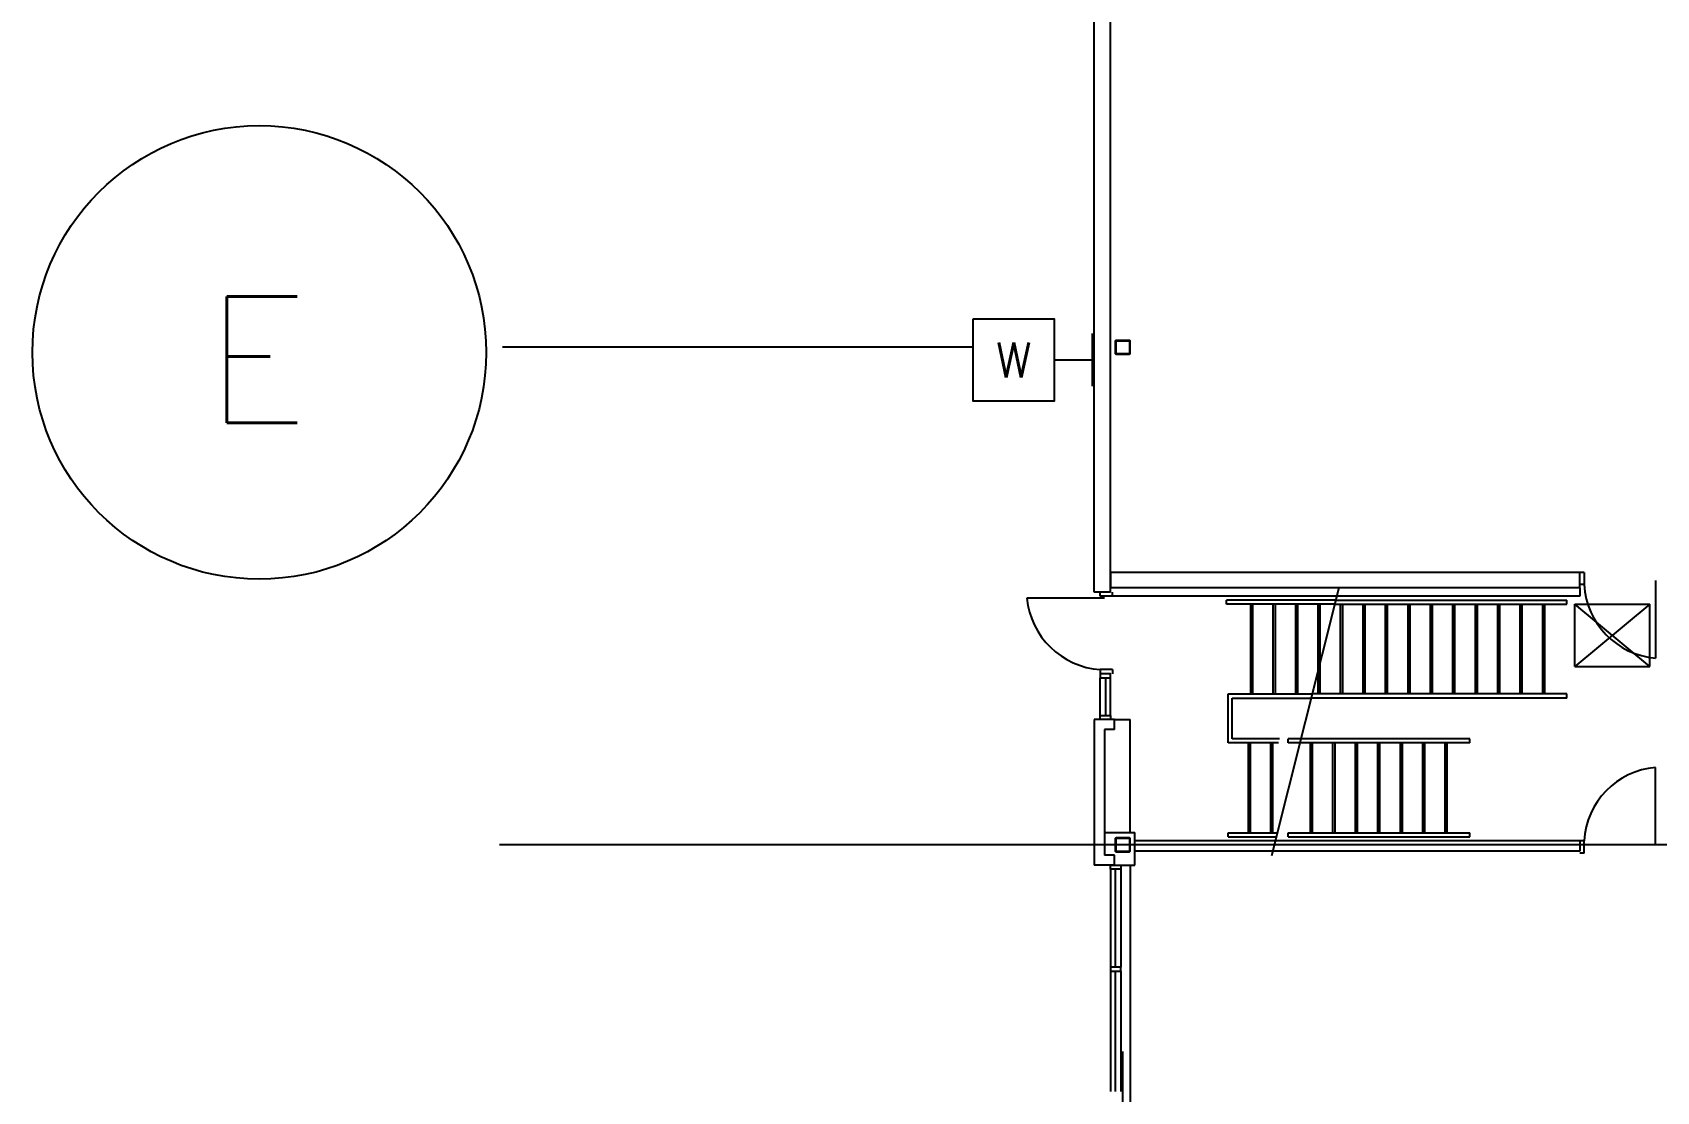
# Model space of a CAD drawing. Header units: millimetres. Extents: x 626570 to 643256, y 6233 to 11343.
# Drawn here: x 626570 to 627353, y 8608 to 9118 of the extents above; entities that cross this region are included whole.
import ezdxf
from ezdxf.enums import TextEntityAlignment as Align

# ---------------------------------------------------------------- set-up
doc = ezdxf.new("R2010")
doc.units = ezdxf.units.MM
doc.header["$LTSCALE"] = 4000
doc.header["$MEASUREMENT"] = 0
doc.linetypes.add('DASHDOT', pattern=[1, 0.5, -0.25, 0, -0.25])
doc.layers.get('0').update_dxf_attribs({"linetype": 'CONTINUOUS'})
for name, color, linetype in [('2012-201_DOOR', 4, 'CONTINUOUS'), ('2012-201_FIXTURES', 4, 'CONTINUOUS'), ('2012-201_FRAME', 4, 'CONTINUOUS'), ('2012-201_MILLWORK', 4, 'CONTINUOUS'), ('2012-201_ROOF-HATCH', 4, 'CONTINUOUS'), ('2012-201_STAIRS', 4, 'CONTINUOUS'), ('2012-201_WALL-CONCRETE', 7, 'CONTINUOUS'), ('2012-201_WALL-FLEXWALL', 7, 'CONTINUOUS'), ('DOOR-THRESHOLD-42', 4, 'CONTINUOUS'), ('FRAME-THRESHOLD', 4, 'CONTINUOUS'), ('LTG', 6, 'CONTINUOUS'), ('MASTERFOUNDATION_1', 4, 'DASHDOT'), ('MASTERFOUNDATION_2', 7, 'CONTINUOUS'), ('MASTERFOUNDATION_25', 7, 'CONTINUOUS'), ('STAIRS-ABOVE-BE59', 4, 'CONTINUOUS'), ('WALL-GYPSUM-BOARD', 7, 'CONTINUOUS')]:
    doc.layers.add(name, color=color, linetype=linetype)
doc.styles.add('ROMANS', font='ROMANS')
doc.styles.get("Standard").update_dxf_attribs({"font": 'simplex.shx'})

# ---------------------------------------------------------------- blocks, each defined once
blk = doc.blocks.new('WL')
for p, q in [((0, -322), (0, 322)), ((-465, 0), (0, 0))]:
    blk.add_line(p, q)
blk.add_lwpolyline([(-1465, 500), (-1465, -500), (-465, -500), (-465, 500)], close=True)
blk.add_text('W', height=430).set_placement((-965, 0), align=Align.MIDDLE)

msp = doc.modelspace()

# ---------------------------------------------------------------- linework, layer by layer
at = {"layer": '2012-201_DOOR', "linetype": 'Continuous'}
for p, q in [((627318.19, 8858.03), (627316.22, 8858.03)), ((627318.19, 8858.03), (627318.19, 8852.12)), ((627318.19, 8852.12), (627316.22, 8852.12)), ((627352.64, 8854.09), (627352.64, 8816.69)), ((627086.89, 8845.55), (627049.49, 8845.55)), ((627084.93, 8846.53), (627084.93, 8848.5)), ((627090.83, 8846.53), (627084.93, 8846.53)), ((627090.83, 8846.53), (627090.83, 8848.5)), ((627090.83, 8811.1), (627084.93, 8811.1)), ((627084.93, 8811.1), (627084.93, 8809.13)), ((627090.83, 8811.1), (627090.83, 8809.13)), ((627352.64, 8726.53), (627352.64, 8763.93)), ((627318.19, 8728.5), (627316.22, 8728.5)), ((627318.19, 8722.59), (627318.19, 8728.5)), ((627318.19, 8722.59), (627316.22, 8722.59))]:
    msp.add_line(p, q, dxfattribs=at)
at = {"layer": '2012-201_FIXTURES', "linetype": 'Continuous'}
for p, q in [((627091.82, 8787.08), (627081.97, 8787.08)), ((627081.97, 8787.08), (627081.97, 8716.77)), ((627091.82, 8782.16), (627091.82, 8787.08)), ((627086.89, 8782.16), (627086.89, 8721.69)), ((627091.82, 8782.16), (627086.89, 8782.16)), ((627086.89, 8726.61), (627081.97, 8726.61)), ((627091.82, 8716.77), (627081.97, 8716.77)), ((627091.82, 8721.69), (627086.89, 8721.69)), ((627091.82, 8716.77), (627091.82, 8721.69))]:
    msp.add_line(p, q, dxfattribs=at)
at = {"layer": '2012-201_FRAME', "linetype": 'Continuous'}
for p, q in [((627087.39, 8807.16), (627087.39, 8789.05)), ((627087.39, 8807.16), (627087.39, 8789.05)), ((627092.31, 8667.59), (627092.31, 8714.8)), ((627092.31, 8667.59), (627092.31, 8714.8)), ((627092.31, 8607.59), (627092.31, 8665.62))]:
    msp.add_line(p, q, dxfattribs=at)
at = {"layer": '2012-201_FRAME', "linetype": 'Continuous', "flags": 128}
for points in [[(627089.85, 8807.16), (627089.85, 8809.13), (627084.93, 8809.13), (627084.93, 8807.16), (627089.85, 8807.16)], [(627089.85, 8807.16), (627089.85, 8809.13), (627084.93, 8809.13), (627084.93, 8807.16), (627089.85, 8807.16)], [(627089.85, 8789.05), (627089.85, 8787.08), (627084.93, 8787.08), (627084.93, 8789.05), (627089.85, 8789.05)], [(627089.85, 8789.05), (627089.85, 8787.08), (627084.93, 8787.08), (627084.93, 8789.05), (627089.85, 8789.05)], [(627094.77, 8716.77), (627094.77, 8714.8), (627089.85, 8714.8), (627089.85, 8716.77), (627094.77, 8716.77)], [(627094.77, 8716.77), (627094.77, 8714.8), (627089.85, 8714.8), (627089.85, 8716.77), (627094.77, 8716.77)], [(627094.77, 8665.62), (627094.77, 8667.59), (627089.85, 8667.59), (627089.85, 8665.62), (627094.77, 8665.62)], [(627094.77, 8665.62), (627094.77, 8667.59), (627089.85, 8667.59), (627089.85, 8665.62), (627094.77, 8665.62)]]:
    msp.add_lwpolyline(points, close=True, dxfattribs=at)
at = {"layer": '2012-201_MILLWORK', "linetype": 'Continuous'}
msp.add_line((627099.3, 8716.77), (627099.3, 8496.45), dxfattribs=at)
at = {"layer": '2012-201_ROOF-HATCH', "linetype": 'Continuous'}
for p, q in [((627349.85, 8842.67), (627313.82, 8812.67)), ((627349.85, 8812.67), (627313.82, 8842.67)), ((627313.82, 8812.67), (627313.82, 8842.67)), ((627313.82, 8842.67), (627349.85, 8842.67)), ((627349.85, 8812.67), (627349.85, 8842.67)), ((627313.82, 8812.67), (627349.85, 8812.67))]:
    msp.add_line(p, q, dxfattribs=at)
at = {"layer": '2012-201_STAIRS', "linetype": 'Continuous'}
for p, q in [((627167.7, 8721.49), (627200.08, 8850.72)), ((627201.66, 8842.67), (627201.66, 8799.36)), ((627212.48, 8842.67), (627212.48, 8799.36)), ((627223.31, 8842.67), (627223.31, 8799.36)), ((627234.14, 8842.67), (627234.14, 8799.36)), ((627244.96, 8842.67), (627244.96, 8799.36)), ((627255.79, 8842.67), (627255.79, 8799.36)), ((627266.62, 8842.67), (627266.62, 8799.36)), ((627277.45, 8842.67), (627277.45, 8799.36)), ((627288.27, 8842.67), (627288.27, 8799.36)), ((627299.1, 8842.67), (627299.1, 8799.36)), ((627186.3, 8732.44), (627186.3, 8775.74)), ((627197.13, 8732.44), (627197.13, 8775.74)), ((627207.96, 8732.44), (627207.96, 8775.74)), ((627218.78, 8732.44), (627218.78, 8775.74)), ((627229.61, 8732.44), (627229.61, 8775.74)), ((627240.44, 8732.44), (627240.44, 8775.74)), ((627251.26, 8732.44), (627251.26, 8775.74))]:
    msp.add_line(p, q, dxfattribs=at)
at = {"layer": '2012-201_WALL-CONCRETE', "linetype": 'Continuous'}
for p, q in [((627316.22, 8858.03), (627089.85, 8858.03)), ((627089.85, 8858.03), (627089.85, 8850.55)), ((627316.22, 8850.55), (627316.22, 8858.03)), ((627316.22, 8850.55), (627089.85, 8850.55))]:
    msp.add_line(p, q, dxfattribs=at)
at = {"layer": '2012-201_WALL-FLEXWALL', "linetype": 'Continuous'}
for p, q in [((627081.97, 8848.5), (627081.97, 10900.39)), ((627089.85, 8848.5), (627089.85, 10892.51)), ((627089.85, 8848.5), (627081.97, 8848.5))]:
    msp.add_line(p, q, dxfattribs=at)
at = {"layer": 'DOOR-THRESHOLD-42', "linetype": 'Continuous'}
for centre, radius, start, end in [((627355.8, 8854.22), 37.67, 183.198, 265.188), ((627087.73, 8849.43), 38.43, 185.795, 265.819), ((627355.8, 8726.4), 37.67, 94.812, 176.802)]:
    msp.add_arc(centre, radius, start, end, dxfattribs=at)
at = {"layer": 'FRAME-THRESHOLD', "linetype": 'Continuous'}
for p, q in [((627084.93, 8789.05), (627084.93, 8807.16)), ((627089.85, 8789.05), (627089.85, 8807.16)), ((627089.85, 8714.8), (627089.85, 8667.59)), ((627094.77, 8714.8), (627094.77, 8667.59)), ((627089.85, 8665.62), (627089.85, 8607.59)), ((627094.77, 8665.62), (627094.77, 8607.59))]:
    msp.add_line(p, q, dxfattribs=at)
at = {"layer": 'MASTERFOUNDATION_1', "linetype": 'DASHDOT'}
for p, q in [((627095.75, 6626.93), (627095.75, 11123.23)), ((643023.86, 8966.61), (626796.64, 8966.61)), ((628166.19, 8726.61), (626795.24, 8726.61))]:
    msp.add_line(p, q, dxfattribs=at)
at = {"layer": 'MASTERFOUNDATION_2', "linetype": 'Continuous'}
msp.add_circle((626679.41, 8964.14), 109.38, dxfattribs=at)
at = {"layer": 'MASTERFOUNDATION_25', "linetype": 'Continuous', "flags": 128}
for points in [[(627092.87, 8970.11), (627098.63, 8970.11), (627098.65, 8970.11), (627098.67, 8970.11), (627098.7, 8970.1), (627098.72, 8970.1), (627098.74, 8970.1), (627098.76, 8970.09), (627098.78, 8970.09), (627098.8, 8970.08), (627098.82, 8970.08), (627098.84, 8970.07), (627098.86, 8970.06), (627098.88, 8970.05), (627098.9, 8970.05), (627098.92, 8970.04), (627098.94, 8970.02), (627098.96, 8970.01), (627098.98, 8970), (627099, 8969.99), (627099.01, 8969.98), (627099.03, 8969.96), (627099.05, 8969.95), (627099.06, 8969.93), (627099.08, 8969.92), (627099.09, 8969.9), (627099.11, 8969.89), (627099.12, 8969.87), (627099.13, 8969.85), (627099.15, 8969.83), (627099.16, 8969.82), (627099.17, 8969.8), (627099.18, 8969.78), (627099.19, 8969.76), (627099.2, 8969.74), (627099.21, 8969.72), (627099.21, 8969.7), (627099.22, 8969.68), (627099.23, 8969.66), (627099.23, 8969.64), (627099.24, 8969.62), (627099.24, 8969.59), (627099.25, 8969.57), (627099.25, 8969.55), (627099.25, 8969.53), (627099.25, 8969.51), (627099.25, 8969.49), (627099.25, 8963.73), (627099.25, 8963.71), (627099.25, 8963.69), (627099.25, 8963.66), (627099.25, 8963.64), (627099.24, 8963.62), (627099.24, 8963.6), (627099.23, 8963.58), (627099.23, 8963.56), (627099.22, 8963.54), (627099.21, 8963.52), (627099.21, 8963.5), (627099.2, 8963.48), (627099.19, 8963.46), (627099.18, 8963.44), (627099.17, 8963.42), (627099.16, 8963.4), (627099.15, 8963.38), (627099.13, 8963.36), (627099.12, 8963.35), (627099.11, 8963.33), (627099.09, 8963.31), (627099.08, 8963.3), (627099.06, 8963.28), (627099.05, 8963.27), (627099.03, 8963.25), (627099.01, 8963.24), (627099, 8963.23), (627098.98, 8963.21), (627098.96, 8963.2), (627098.94, 8963.19), (627098.92, 8963.18), (627098.9, 8963.17), (627098.88, 8963.16), (627098.86, 8963.15), (627098.84, 8963.15), (627098.82, 8963.14), (627098.8, 8963.13), (627098.78, 8963.13), (627098.76, 8963.12), (627098.74, 8963.12), (627098.72, 8963.11), (627098.7, 8963.11), (627098.67, 8963.11), (627098.65, 8963.11), (627098.63, 8963.11), (627092.87, 8963.11), (627092.85, 8963.11), (627092.83, 8963.11), (627092.81, 8963.11), (627092.79, 8963.11), (627092.77, 8963.12), (627092.74, 8963.12), (627092.72, 8963.13), (627092.7, 8963.13), (627092.68, 8963.14), (627092.66, 8963.15), (627092.64, 8963.15), (627092.62, 8963.16), (627092.6, 8963.17), (627092.58, 8963.18), (627092.56, 8963.19), (627092.54, 8963.2), (627092.53, 8963.21), (627092.51, 8963.23), (627092.49, 8963.24), (627092.47, 8963.25), (627092.46, 8963.27), (627092.44, 8963.28), (627092.43, 8963.3), (627092.41, 8963.31), (627092.4, 8963.33), (627092.38, 8963.35), (627092.37, 8963.36), (627092.36, 8963.38), (627092.35, 8963.4), (627092.34, 8963.42), (627092.33, 8963.44), (627092.32, 8963.46), (627092.31, 8963.48), (627092.3, 8963.5), (627092.29, 8963.52), (627092.28, 8963.54), (627092.28, 8963.56), (627092.27, 8963.58), (627092.27, 8963.6), (627092.26, 8963.62), (627092.26, 8963.64), (627092.26, 8963.66), (627092.25, 8963.69), (627092.25, 8963.71), (627092.25, 8963.73), (627092.25, 8969.49), (627092.25, 8969.51), (627092.25, 8969.53), (627092.26, 8969.55), (627092.26, 8969.57), (627092.26, 8969.59), (627092.27, 8969.62), (627092.27, 8969.64), (627092.28, 8969.66), (627092.28, 8969.68), (627092.29, 8969.7), (627092.3, 8969.72), (627092.31, 8969.74), (627092.32, 8969.76), (627092.33, 8969.78), (627092.34, 8969.8), (627092.35, 8969.82), (627092.36, 8969.83), (627092.37, 8969.85), (627092.38, 8969.87), (627092.4, 8969.89), (627092.41, 8969.9), (627092.43, 8969.92), (627092.44, 8969.93), (627092.46, 8969.95), (627092.47, 8969.96), (627092.49, 8969.98), (627092.51, 8969.99), (627092.53, 8970), (627092.54, 8970.01), (627092.56, 8970.02), (627092.58, 8970.04), (627092.6, 8970.05), (627092.62, 8970.05), (627092.64, 8970.06), (627092.66, 8970.07), (627092.68, 8970.08), (627092.7, 8970.08), (627092.72, 8970.09), (627092.74, 8970.09), (627092.77, 8970.1), (627092.79, 8970.1), (627092.81, 8970.1), (627092.83, 8970.11), (627092.85, 8970.11), (627092.87, 8970.11)], [(627092.87, 8969.8), (627098.63, 8969.8), (627098.64, 8969.8), (627098.65, 8969.79), (627098.66, 8969.79), (627098.67, 8969.79), (627098.68, 8969.79), (627098.69, 8969.79), (627098.71, 8969.79), (627098.72, 8969.78), (627098.73, 8969.78), (627098.74, 8969.78), (627098.75, 8969.77), (627098.76, 8969.77), (627098.77, 8969.76), (627098.78, 8969.76), (627098.79, 8969.75), (627098.79, 8969.75), (627098.8, 8969.74), (627098.81, 8969.74), (627098.82, 8969.73), (627098.83, 8969.72), (627098.84, 8969.72), (627098.85, 8969.71), (627098.85, 8969.7), (627098.86, 8969.69), (627098.87, 8969.69), (627098.87, 8969.68), (627098.88, 8969.67), (627098.89, 8969.66), (627098.89, 8969.65), (627098.9, 8969.64), (627098.9, 8969.63), (627098.91, 8969.62), (627098.91, 8969.61), (627098.92, 8969.6), (627098.92, 8969.59), (627098.92, 8969.58), (627098.93, 8969.57), (627098.93, 8969.56), (627098.93, 8969.55), (627098.93, 8969.54), (627098.94, 8969.53), (627098.94, 8969.52), (627098.94, 8969.51), (627098.94, 8969.5), (627098.94, 8969.49), (627098.94, 8963.73), (627098.94, 8963.72), (627098.94, 8963.71), (627098.94, 8963.7), (627098.94, 8963.69), (627098.93, 8963.68), (627098.93, 8963.67), (627098.93, 8963.66), (627098.93, 8963.64), (627098.92, 8963.63), (627098.92, 8963.62), (627098.92, 8963.61), (627098.91, 8963.6), (627098.91, 8963.59), (627098.9, 8963.58), (627098.9, 8963.58), (627098.89, 8963.57), (627098.89, 8963.56), (627098.88, 8963.55), (627098.87, 8963.54), (627098.87, 8963.53), (627098.86, 8963.52), (627098.85, 8963.52), (627098.85, 8963.51), (627098.84, 8963.5), (627098.83, 8963.49), (627098.82, 8963.49), (627098.81, 8963.48), (627098.8, 8963.47), (627098.79, 8963.47), (627098.79, 8963.46), (627098.78, 8963.46), (627098.77, 8963.45), (627098.76, 8963.45), (627098.75, 8963.44), (627098.74, 8963.44), (627098.73, 8963.44), (627098.72, 8963.43), (627098.71, 8963.43), (627098.69, 8963.43), (627098.68, 8963.43), (627098.67, 8963.42), (627098.66, 8963.42), (627098.65, 8963.42), (627098.64, 8963.42), (627098.63, 8963.42), (627092.87, 8963.42), (627092.86, 8963.42), (627092.85, 8963.42), (627092.84, 8963.42), (627092.83, 8963.42), (627092.82, 8963.43), (627092.81, 8963.43), (627092.8, 8963.43), (627092.79, 8963.43), (627092.78, 8963.44), (627092.77, 8963.44), (627092.76, 8963.44), (627092.75, 8963.45), (627092.74, 8963.45), (627092.73, 8963.46), (627092.72, 8963.46), (627092.71, 8963.47), (627092.7, 8963.47), (627092.69, 8963.48), (627092.68, 8963.49), (627092.68, 8963.49), (627092.67, 8963.5), (627092.66, 8963.51), (627092.65, 8963.52), (627092.64, 8963.52), (627092.64, 8963.53), (627092.63, 8963.54), (627092.62, 8963.55), (627092.62, 8963.56), (627092.61, 8963.57), (627092.61, 8963.58), (627092.6, 8963.58), (627092.6, 8963.59), (627092.59, 8963.6), (627092.59, 8963.61), (627092.58, 8963.62), (627092.58, 8963.63), (627092.58, 8963.64), (627092.57, 8963.66), (627092.57, 8963.67), (627092.57, 8963.68), (627092.57, 8963.69), (627092.57, 8963.7), (627092.57, 8963.71), (627092.57, 8963.72), (627092.57, 8963.73), (627092.57, 8969.49), (627092.57, 8969.5), (627092.57, 8969.51), (627092.57, 8969.52), (627092.57, 8969.53), (627092.57, 8969.54), (627092.57, 8969.55), (627092.57, 8969.56), (627092.58, 8969.57), (627092.58, 8969.58), (627092.58, 8969.59), (627092.59, 8969.6), (627092.59, 8969.61), (627092.6, 8969.62), (627092.6, 8969.63), (627092.61, 8969.64), (627092.61, 8969.65), (627092.62, 8969.66), (627092.62, 8969.67), (627092.63, 8969.68), (627092.64, 8969.69), (627092.64, 8969.69), (627092.65, 8969.7), (627092.66, 8969.71), (627092.67, 8969.72), (627092.68, 8969.72), (627092.68, 8969.73), (627092.69, 8969.74), (627092.7, 8969.74), (627092.71, 8969.75), (627092.72, 8969.75), (627092.73, 8969.76), (627092.74, 8969.76), (627092.75, 8969.77), (627092.76, 8969.77), (627092.77, 8969.78), (627092.78, 8969.78), (627092.79, 8969.78), (627092.8, 8969.79), (627092.81, 8969.79), (627092.82, 8969.79), (627092.83, 8969.79), (627092.84, 8969.79), (627092.85, 8969.79), (627092.86, 8969.8), (627092.87, 8969.8)], [(627092.87, 8730.11), (627098.63, 8730.11), (627098.65, 8730.11), (627098.67, 8730.11), (627098.7, 8730.1), (627098.72, 8730.1), (627098.74, 8730.1), (627098.76, 8730.09), (627098.78, 8730.09), (627098.8, 8730.08), (627098.82, 8730.08), (627098.84, 8730.07), (627098.86, 8730.06), (627098.88, 8730.05), (627098.9, 8730.05), (627098.92, 8730.04), (627098.94, 8730.02), (627098.96, 8730.01), (627098.98, 8730), (627099, 8729.99), (627099.01, 8729.98), (627099.03, 8729.96), (627099.05, 8729.95), (627099.06, 8729.93), (627099.08, 8729.92), (627099.09, 8729.9), (627099.11, 8729.89), (627099.12, 8729.87), (627099.13, 8729.85), (627099.15, 8729.83), (627099.16, 8729.82), (627099.17, 8729.8), (627099.18, 8729.78), (627099.19, 8729.76), (627099.2, 8729.74), (627099.21, 8729.72), (627099.21, 8729.7), (627099.22, 8729.68), (627099.23, 8729.66), (627099.23, 8729.64), (627099.24, 8729.62), (627099.24, 8729.59), (627099.25, 8729.57), (627099.25, 8729.55), (627099.25, 8729.53), (627099.25, 8729.51), (627099.25, 8729.49), (627099.25, 8723.73), (627099.25, 8723.71), (627099.25, 8723.69), (627099.25, 8723.66), (627099.25, 8723.64), (627099.24, 8723.62), (627099.24, 8723.6), (627099.23, 8723.58), (627099.23, 8723.56), (627099.22, 8723.54), (627099.21, 8723.52), (627099.21, 8723.5), (627099.2, 8723.48), (627099.19, 8723.46), (627099.18, 8723.44), (627099.17, 8723.42), (627099.16, 8723.4), (627099.15, 8723.38), (627099.13, 8723.36), (627099.12, 8723.35), (627099.11, 8723.33), (627099.09, 8723.31), (627099.08, 8723.3), (627099.06, 8723.28), (627099.05, 8723.27), (627099.03, 8723.25), (627099.01, 8723.24), (627099, 8723.23), (627098.98, 8723.21), (627098.96, 8723.2), (627098.94, 8723.19), (627098.92, 8723.18), (627098.9, 8723.17), (627098.88, 8723.16), (627098.86, 8723.15), (627098.84, 8723.15), (627098.82, 8723.14), (627098.8, 8723.13), (627098.78, 8723.13), (627098.76, 8723.12), (627098.74, 8723.12), (627098.72, 8723.11), (627098.7, 8723.11), (627098.67, 8723.11), (627098.65, 8723.11), (627098.63, 8723.11), (627092.87, 8723.11), (627092.85, 8723.11), (627092.83, 8723.11), (627092.81, 8723.11), (627092.79, 8723.11), (627092.77, 8723.12), (627092.74, 8723.12), (627092.72, 8723.13), (627092.7, 8723.13), (627092.68, 8723.14), (627092.66, 8723.15), (627092.64, 8723.15), (627092.62, 8723.16), (627092.6, 8723.17), (627092.58, 8723.18), (627092.56, 8723.19), (627092.54, 8723.2), (627092.53, 8723.21), (627092.51, 8723.23), (627092.49, 8723.24), (627092.47, 8723.25), (627092.46, 8723.27), (627092.44, 8723.28), (627092.43, 8723.3), (627092.41, 8723.31), (627092.4, 8723.33), (627092.38, 8723.35), (627092.37, 8723.36), (627092.36, 8723.38), (627092.35, 8723.4), (627092.34, 8723.42), (627092.33, 8723.44), (627092.32, 8723.46), (627092.31, 8723.48), (627092.3, 8723.5), (627092.29, 8723.52), (627092.28, 8723.54), (627092.28, 8723.56), (627092.27, 8723.58), (627092.27, 8723.6), (627092.26, 8723.62), (627092.26, 8723.64), (627092.26, 8723.66), (627092.25, 8723.69), (627092.25, 8723.71), (627092.25, 8723.73), (627092.25, 8729.49), (627092.25, 8729.51), (627092.25, 8729.53), (627092.26, 8729.55), (627092.26, 8729.57), (627092.26, 8729.59), (627092.27, 8729.62), (627092.27, 8729.64), (627092.28, 8729.66), (627092.28, 8729.68), (627092.29, 8729.7), (627092.3, 8729.72), (627092.31, 8729.74), (627092.32, 8729.76), (627092.33, 8729.78), (627092.34, 8729.8), (627092.35, 8729.82), (627092.36, 8729.83), (627092.37, 8729.85), (627092.38, 8729.87), (627092.4, 8729.89), (627092.41, 8729.9), (627092.43, 8729.92), (627092.44, 8729.93), (627092.46, 8729.95), (627092.47, 8729.96), (627092.49, 8729.98), (627092.51, 8729.99), (627092.53, 8730), (627092.54, 8730.01), (627092.56, 8730.02), (627092.58, 8730.04), (627092.6, 8730.05), (627092.62, 8730.05), (627092.64, 8730.06), (627092.66, 8730.07), (627092.68, 8730.08), (627092.7, 8730.08), (627092.72, 8730.09), (627092.74, 8730.09), (627092.77, 8730.1), (627092.79, 8730.1), (627092.81, 8730.1), (627092.83, 8730.11), (627092.85, 8730.11), (627092.87, 8730.11)], [(627092.87, 8729.8), (627098.63, 8729.8), (627098.64, 8729.8), (627098.65, 8729.79), (627098.66, 8729.79), (627098.67, 8729.79), (627098.68, 8729.79), (627098.69, 8729.79), (627098.71, 8729.79), (627098.72, 8729.78), (627098.73, 8729.78), (627098.74, 8729.78), (627098.75, 8729.77), (627098.76, 8729.77), (627098.77, 8729.76), (627098.78, 8729.76), (627098.79, 8729.75), (627098.79, 8729.75), (627098.8, 8729.74), (627098.81, 8729.74), (627098.82, 8729.73), (627098.83, 8729.72), (627098.84, 8729.72), (627098.85, 8729.71), (627098.85, 8729.7), (627098.86, 8729.69), (627098.87, 8729.69), (627098.87, 8729.68), (627098.88, 8729.67), (627098.89, 8729.66), (627098.89, 8729.65), (627098.9, 8729.64), (627098.9, 8729.63), (627098.91, 8729.62), (627098.91, 8729.61), (627098.92, 8729.6), (627098.92, 8729.59), (627098.92, 8729.58), (627098.93, 8729.57), (627098.93, 8729.56), (627098.93, 8729.55), (627098.93, 8729.54), (627098.94, 8729.53), (627098.94, 8729.52), (627098.94, 8729.51), (627098.94, 8729.5), (627098.94, 8729.49), (627098.94, 8723.73), (627098.94, 8723.72), (627098.94, 8723.71), (627098.94, 8723.7), (627098.94, 8723.69), (627098.93, 8723.68), (627098.93, 8723.67), (627098.93, 8723.66), (627098.93, 8723.64), (627098.92, 8723.63), (627098.92, 8723.62), (627098.92, 8723.61), (627098.91, 8723.6), (627098.91, 8723.59), (627098.9, 8723.58), (627098.9, 8723.58), (627098.89, 8723.57), (627098.89, 8723.56), (627098.88, 8723.55), (627098.87, 8723.54), (627098.87, 8723.53), (627098.86, 8723.52), (627098.85, 8723.52), (627098.85, 8723.51), (627098.84, 8723.5), (627098.83, 8723.49), (627098.82, 8723.49), (627098.81, 8723.48), (627098.8, 8723.47), (627098.79, 8723.47), (627098.79, 8723.46), (627098.78, 8723.46), (627098.77, 8723.45), (627098.76, 8723.45), (627098.75, 8723.44), (627098.74, 8723.44), (627098.73, 8723.44), (627098.72, 8723.43), (627098.71, 8723.43), (627098.69, 8723.43), (627098.68, 8723.43), (627098.67, 8723.42), (627098.66, 8723.42), (627098.65, 8723.42), (627098.64, 8723.42), (627098.63, 8723.42), (627092.87, 8723.42), (627092.86, 8723.42), (627092.85, 8723.42), (627092.84, 8723.42), (627092.83, 8723.42), (627092.82, 8723.43), (627092.81, 8723.43), (627092.8, 8723.43), (627092.79, 8723.43), (627092.78, 8723.44), (627092.77, 8723.44), (627092.76, 8723.44), (627092.75, 8723.45), (627092.74, 8723.45), (627092.73, 8723.46), (627092.72, 8723.46), (627092.71, 8723.47), (627092.7, 8723.47), (627092.69, 8723.48), (627092.68, 8723.49), (627092.68, 8723.49), (627092.67, 8723.5), (627092.66, 8723.51), (627092.65, 8723.52), (627092.64, 8723.52), (627092.64, 8723.53), (627092.63, 8723.54), (627092.62, 8723.55), (627092.62, 8723.56), (627092.61, 8723.57), (627092.61, 8723.58), (627092.6, 8723.58), (627092.6, 8723.59), (627092.59, 8723.6), (627092.59, 8723.61), (627092.58, 8723.62), (627092.58, 8723.63), (627092.58, 8723.64), (627092.57, 8723.66), (627092.57, 8723.67), (627092.57, 8723.68), (627092.57, 8723.69), (627092.57, 8723.7), (627092.57, 8723.71), (627092.57, 8723.72), (627092.57, 8723.73), (627092.57, 8729.49), (627092.57, 8729.5), (627092.57, 8729.51), (627092.57, 8729.52), (627092.57, 8729.53), (627092.57, 8729.54), (627092.57, 8729.55), (627092.57, 8729.56), (627092.58, 8729.57), (627092.58, 8729.58), (627092.58, 8729.59), (627092.59, 8729.6), (627092.59, 8729.61), (627092.6, 8729.62), (627092.6, 8729.63), (627092.61, 8729.64), (627092.61, 8729.65), (627092.62, 8729.66), (627092.62, 8729.67), (627092.63, 8729.68), (627092.64, 8729.69), (627092.64, 8729.69), (627092.65, 8729.7), (627092.66, 8729.71), (627092.67, 8729.72), (627092.68, 8729.72), (627092.68, 8729.73), (627092.69, 8729.74), (627092.7, 8729.74), (627092.71, 8729.75), (627092.72, 8729.75), (627092.73, 8729.76), (627092.74, 8729.76), (627092.75, 8729.77), (627092.76, 8729.77), (627092.77, 8729.78), (627092.78, 8729.78), (627092.79, 8729.78), (627092.8, 8729.79), (627092.81, 8729.79), (627092.82, 8729.79), (627092.83, 8729.79), (627092.84, 8729.79), (627092.85, 8729.79), (627092.86, 8729.8), (627092.87, 8729.8)]]:
    msp.add_lwpolyline(points, close=True, dxfattribs=at)
at = {"layer": 'STAIRS-ABOVE-BE59', "linetype": 'Continuous'}
for p, q in [((627198.56, 8844.64), (627145.71, 8844.64)), ((627145.71, 8842.67), (627145.71, 8844.64)), ((627145.71, 8842.67), (627145.71, 8844.64)), ((627198.06, 8842.67), (627145.71, 8842.67)), ((627157.37, 8842.67), (627157.37, 8799.36)), ((627158.35, 8842.67), (627158.35, 8799.36)), ((627168.19, 8842.67), (627168.19, 8799.36)), ((627169.18, 8842.67), (627169.18, 8799.36)), ((627179.02, 8842.67), (627179.02, 8799.36)), ((627180, 8842.67), (627180, 8799.36)), ((627189.85, 8842.67), (627189.85, 8799.36)), ((627190.83, 8842.67), (627190.83, 8799.36)), ((627200.67, 8842.67), (627200.67, 8799.36)), ((627211.5, 8842.67), (627211.5, 8799.36)), ((627222.33, 8842.67), (627222.33, 8799.36)), ((627233.15, 8842.67), (627233.15, 8799.36)), ((627243.98, 8842.67), (627243.98, 8799.36)), ((627254.81, 8842.67), (627254.81, 8799.36)), ((627265.63, 8842.67), (627265.63, 8799.36)), ((627276.46, 8842.67), (627276.46, 8799.36)), ((627287.29, 8842.67), (627287.29, 8799.36)), ((627298.11, 8842.67), (627298.11, 8799.36)), ((627146.54, 8799.36), (627187.21, 8799.36)), ((627146.54, 8775.74), (627146.54, 8799.36)), ((627148.51, 8797.4), (627186.72, 8797.4)), ((627148.51, 8777.71), (627148.51, 8797.4)), ((627170.9, 8775.74), (627146.54, 8775.74)), ((627171.39, 8777.71), (627148.51, 8777.71)), ((627156.38, 8732.44), (627156.38, 8775.74)), ((627157.37, 8732.44), (627157.37, 8775.74)), ((627167.21, 8732.44), (627167.21, 8775.74)), ((627168.19, 8732.44), (627168.19, 8775.74)), ((627187.29, 8732.44), (627187.29, 8775.74)), ((627198.11, 8732.44), (627198.11, 8775.74)), ((627208.94, 8732.44), (627208.94, 8775.74)), ((627219.77, 8732.44), (627219.77, 8775.74)), ((627230.59, 8732.44), (627230.59, 8775.74)), ((627241.42, 8732.44), (627241.42, 8775.74)), ((627252.25, 8732.44), (627252.25, 8775.74)), ((627146.54, 8730.47), (627146.54, 8732.44)), ((627146.54, 8732.44), (627170.05, 8732.44)), ((627146.54, 8730.47), (627169.56, 8730.47))]:
    msp.add_line(p, q, dxfattribs=at)
at = {"layer": 'WALL-GYPSUM-BOARD', "linetype": 'Continuous'}
for p, q in [((627316.22, 8850.55), (627316.22, 8846.61)), ((627316.22, 8850.55), (627316.22, 8846.61)), ((627316.22, 8846.61), (627089.85, 8846.61)), ((627316.22, 8846.61), (627089.85, 8846.61)), ((627198.06, 8842.67), (627309.93, 8842.67)), ((627198.56, 8844.64), (627309.93, 8844.64)), ((627309.93, 8842.67), (627309.93, 8844.64)), ((627309.93, 8797.4), (627186.72, 8797.4)), ((627309.93, 8799.36), (627187.21, 8799.36)), ((627309.93, 8797.4), (627309.93, 8799.36)), ((627091.82, 8787.08), (627099.3, 8787.08)), ((627091.82, 8787.08), (627099.3, 8787.08)), ((627099.3, 8732.51), (627099.3, 8787.08)), ((627099.3, 8732.51), (627099.3, 8787.08)), ((627263.08, 8777.71), (627175.48, 8777.71)), ((627175.48, 8775.74), (627175.48, 8777.71)), ((627263.08, 8775.74), (627175.48, 8775.74)), ((627263.08, 8775.74), (627263.08, 8777.71)), ((627086.89, 8732.51), (627101.66, 8732.51)), ((627086.89, 8732.51), (627101.66, 8732.51)), ((627101.66, 8716.77), (627101.66, 8732.51)), ((627101.66, 8716.77), (627101.66, 8732.51)), ((627175.48, 8732.44), (627263.08, 8732.44)), ((627175.48, 8730.47), (627175.48, 8732.44)), ((627263.08, 8730.47), (627263.08, 8732.44)), ((627316.22, 8728.5), (627101.66, 8728.5)), ((627316.22, 8728.5), (627101.66, 8728.5)), ((627175.48, 8730.47), (627263.08, 8730.47)), ((627316.22, 8728.5), (627316.22, 8723.62)), ((627316.22, 8728.5), (627316.22, 8723.62)), ((627091.82, 8716.77), (627101.66, 8716.77)), ((627091.82, 8716.77), (627101.66, 8716.77)), ((627316.22, 8723.62), (627101.66, 8723.62)), ((627316.22, 8723.62), (627101.66, 8723.62))]:
    msp.add_line(p, q, dxfattribs=at)

# ---------------------------------------------------------------- block references
at = {"layer": 'LTG', "xscale": 0.03937008, "yscale": 0.03937008, "zscale": 0.03937008}
msp.add_blockref('WL', (627081.21, 8960.51), dxfattribs=at)

# ---------------------------------------------------------------- texts
at = {"layer": 'MASTERFOUNDATION_2', "linetype": 'Continuous', "style": 'ROMANS'}
msp.add_text(' E ', height=61.024, dxfattribs=at).set_placement((626678.06, 8960.65), align=Align.MIDDLE_CENTER)

doc.saveas('drawing.dxf')
